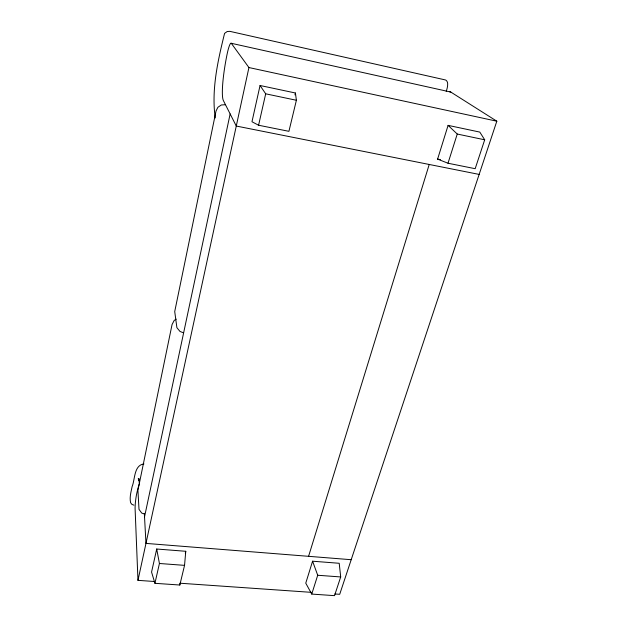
<?xml version="1.0" encoding="UTF-8"?>
<svg xmlns="http://www.w3.org/2000/svg" width="627" height="627" viewBox="0 0 627 627"><rect width="100%" height="100%" fill="white"/><g stroke="black" fill="none" stroke-linecap="round" stroke-linejoin="round"><path stroke-width="0.94" d="M179.824 585.022L184.55 565.358L185.764 551.29L156.711 549.017L151.562 572.09L154.932 583.314L179.824 585.022L179.902 583.212L311.447 592.35M144.531 516.867L230.14 113.942M154.54 581.503L137.971 580.351L248.927 67.551L231.292 43.294A13.512 1.905 -79.5 0 0 227.092 54.22A41.57 6.035 -79.5 0 0 223.416 100.649L236.277 126.043L479.146 174.416M260.056 85.499L251.976 121.748L258.583 125.235L288.922 131.325L296.391 100.265L295.419 93L260.056 85.499L265.691 93.815L296.391 100.265M154.932 583.314L159.423 563.493L156.711 549.017M258.583 125.235L265.691 93.815M185.31 553.194L185.764 551.29M294.972 94.881L295.419 93M446.236 91.377L446.8 89.536A7.54 2.657 -75.3 0 0 447.521 82.537A17.282 6.09 -75.6 0 0 445.005 79.856L229.866 31.35L227.24 31.499L224.576 33.38C217.851 60.647 211.252 89.779 215.249 117.954M308.578 556.321L429.221 164.47M312.583 561.204L305.757 583.149L311.752 594.082L334.536 595.65L340.696 576.95L339.207 563.281L312.583 561.204L317.709 575.249L311.752 594.082M437.607 159.109L448.093 125.369L479.804 132.093L484.695 139.805L475.18 168.694L447.999 163.239L437.607 159.109L440.452 159.681M447.999 163.239L457.24 134.037L448.093 125.369M231.292 43.294L450.805 92.067L496.819 121.199L339.709 594.31L334.834 593.973M176.211 319.151L174.196 320.436L172.057 324.543L137.924 490.283L139.006 509.375L141.765 513.113L144.571 514.015M143.936 463.917C133.825 465.234 135.087 479.506 132.117 486.615C131.051 491.874 129.389 497.289 130.604 502.697L131.905 504.398L133.888 505.158M225.469 104.717L221.347 104.975L217.89 107.28L216.033 111.003L174.721 311.572L176.908 327.694L180.012 331.448L183.053 332.663M159.423 563.493L184.55 565.358M317.709 575.249L340.696 576.95M351.198 559.707L145.973 543.397L144.335 513.348M457.24 134.037L484.695 139.805M248.927 67.551L496.819 121.199M139.609 480.415L138.261 478.683L139.076 480.705L138.833 478.589L139.304 483.017M137.971 580.351L135.111 509.038A10.714 1.262 -83.2 0 1 136.592 494.248A32.925 3.95 -83.3 0 1 139.351 483.919M449.63 91.824A12.681 4.577 -75.6 0 1 450.805 92.067"/></g></svg>
